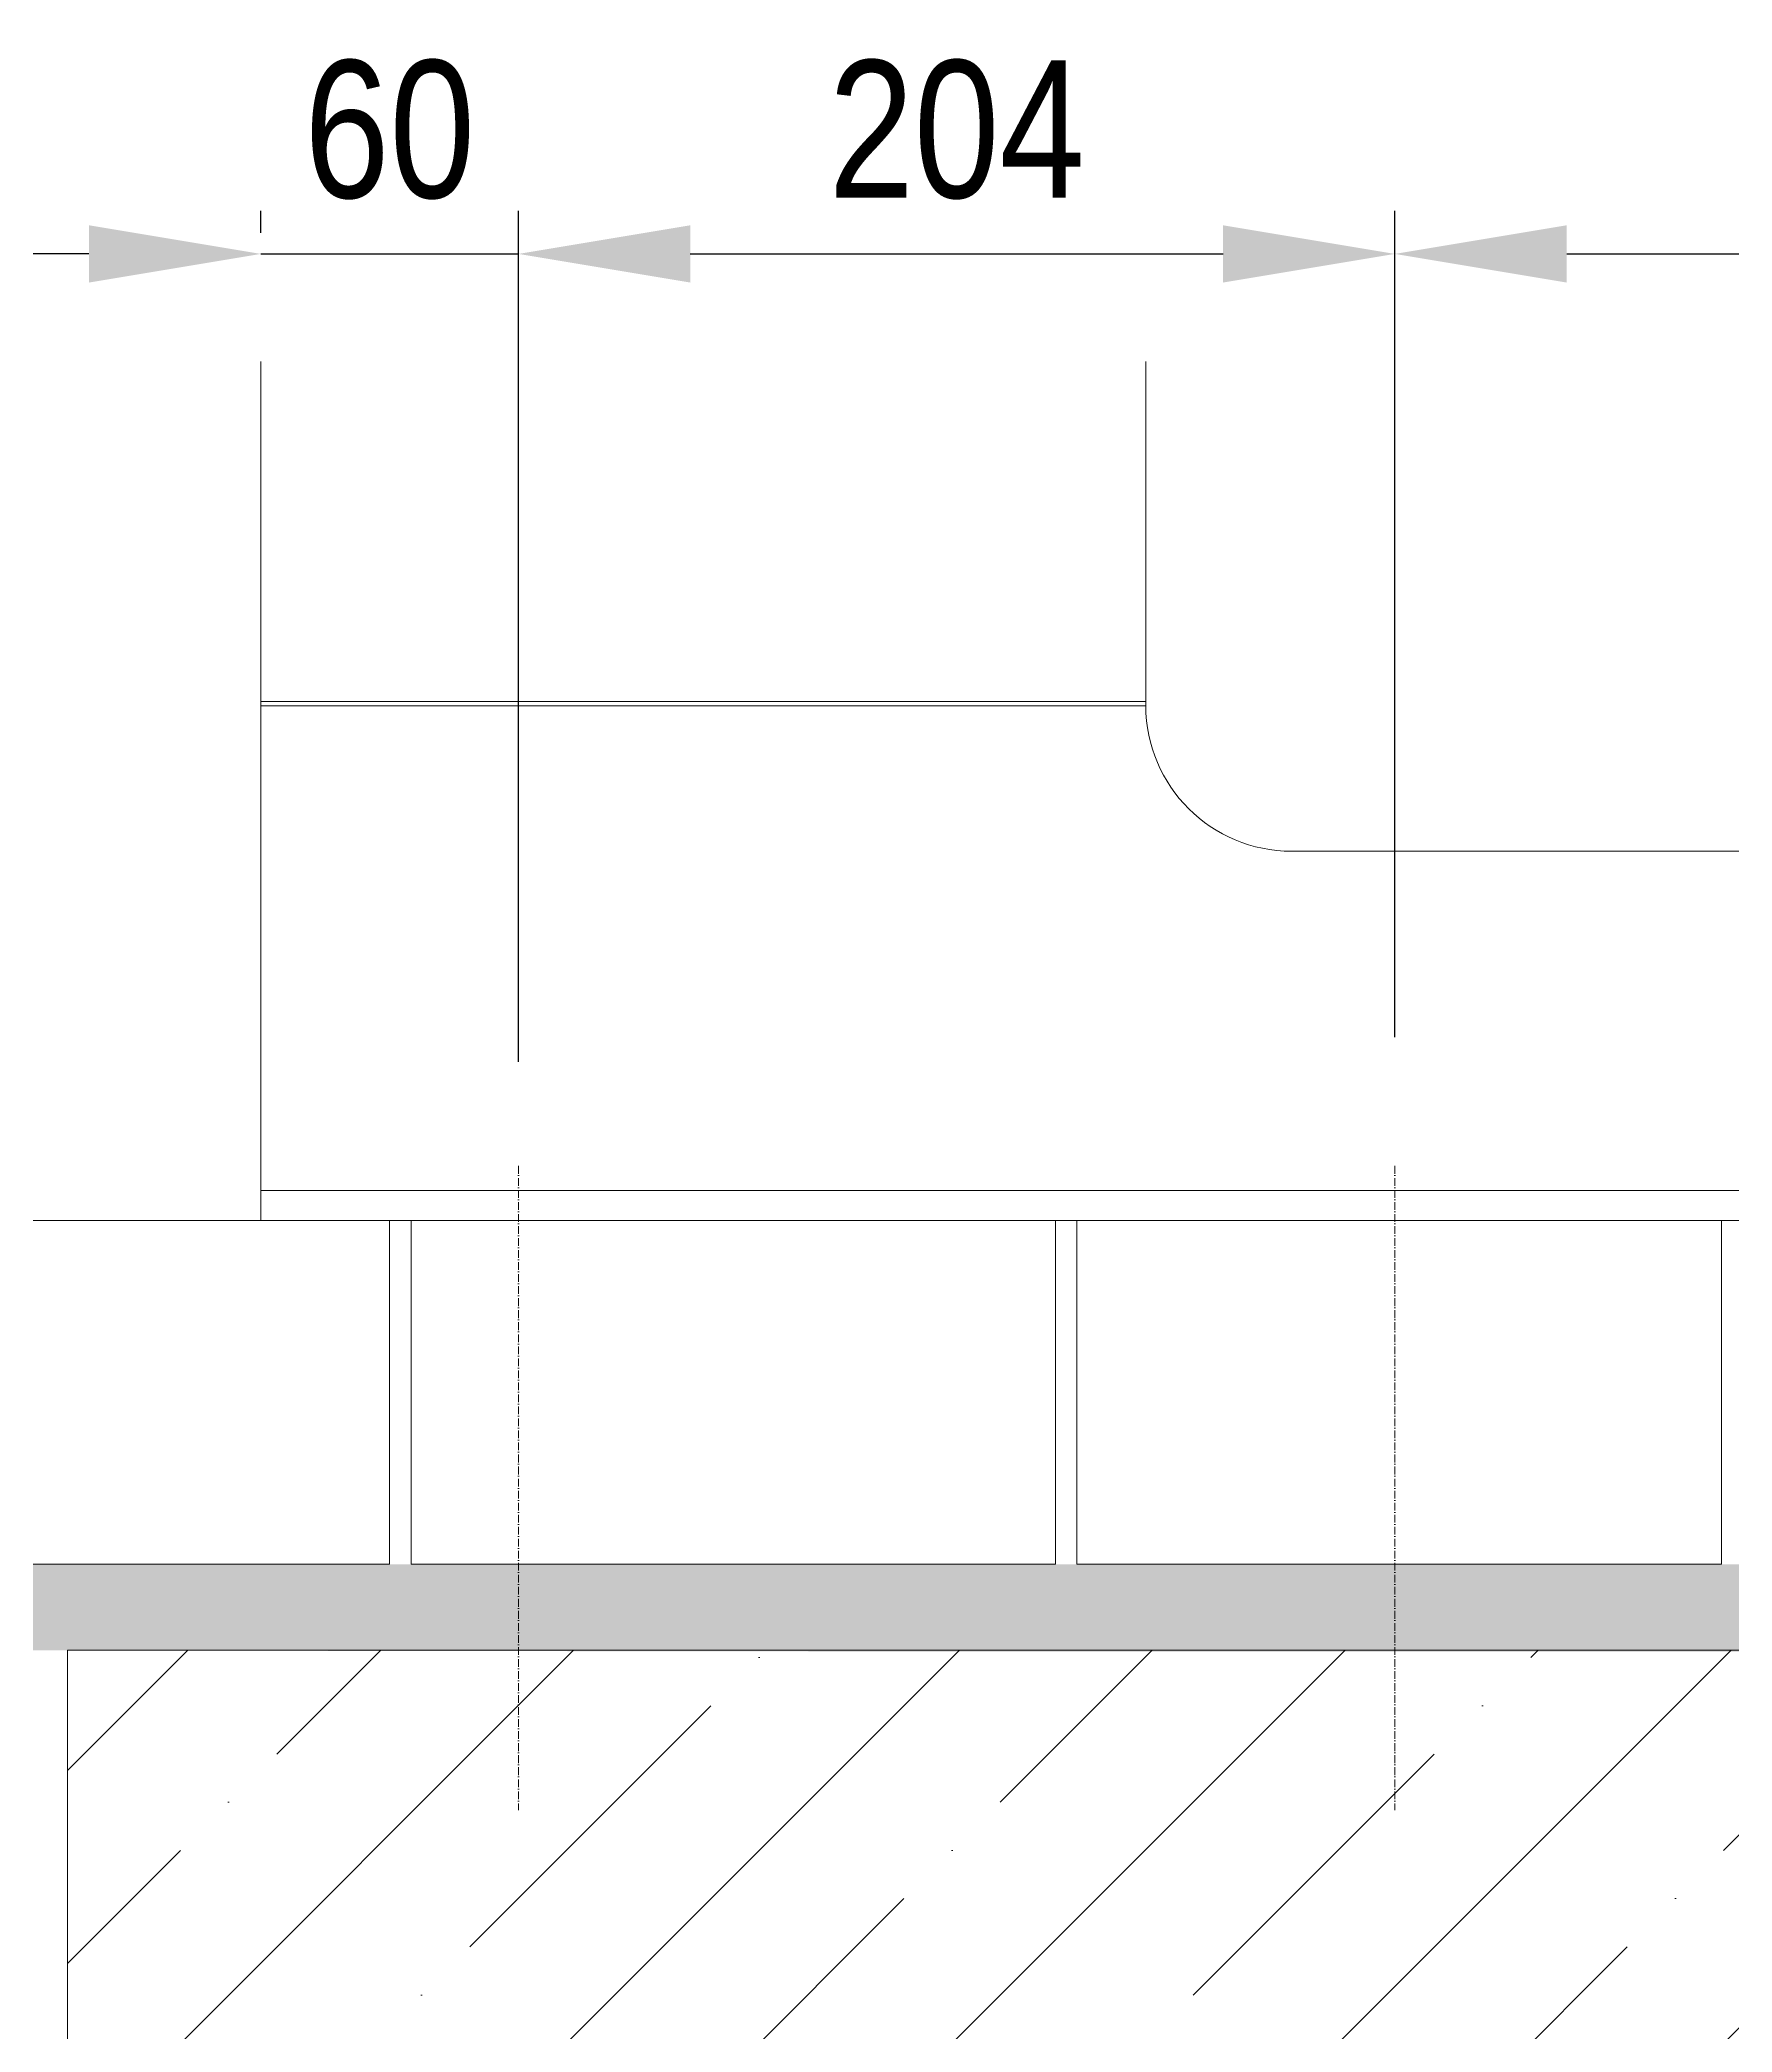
# Model space of a CAD drawing. Header units: millimetres. Extents: x 22162 to 28102, y 3160 to 7360.
# Drawn here: x 23131.4 to 23525.3, y 5286.7 to 5750.5 of the extents above; entities that cross this region are included whole.
import ezdxf

# ---------------------------------------------------------------- set-up
doc = ezdxf.new("R2010")
doc.units = ezdxf.units.MM
doc.header["$LTSCALE"] = 0.3
doc.linetypes.add('ACAD_ISO10W100', pattern=[18.5, 12, -3, 0.5, -3])
doc.linetypes.add('INCONTINUOUS', pattern=[200000.001, 200000, -0.001])
doc.layers.add('KOTY', color=3, linetype='INCONTINUOUS', lineweight=9)
doc.layers.add('OSY', color=7, linetype='ACAD_ISO10W100', lineweight=15)
doc.layers.add('SRAFY', color=7, linetype='Continuous', lineweight=9, true_color=0x5b5b5b)
doc.styles.add('SEACAD_Arial', font='arial.ttf', dxfattribs={"width": 0.8})
doc.dimstyles.new('ISO-25', dxfattribs={"dimtxt": 1.6, "dimasz": 2, "dimexe": 0.5, "dimexo": 1.5, "dimtad": 1, "dimdec": 0, "dimtxsty": 'SEACAD_Arial', "dimcen": 2, "dimadec": 0, "dimazin": 0, "dimtfac": 1, "dimtdec": 0, "dimtmove": 0, "dimatfit": 3, "dimfxl": 1, "dimarcsym": 0})

# ---------------------------------------------------------------- blocks, each defined once
blk = doc.blocks.new('*D154')
at = {"layer": 'Defpoints', "color": 0, "transparency": 16777216}
for p in [(23137.83, 5375.64), (22934.83, 5075.64), (23137.83, 5075.64)]:
    blk.add_point(p, dxfattribs=at)
at = {"layer": 'KOTY', "color": 0, "lineweight": -2, "transparency": 16777216}
for p, q in [((23107.83, 5375.64), (22924.83, 5375.64)), ((22934.83, 5335.64), (22934.83, 5115.64)), ((23107.83, 5075.64), (22924.83, 5075.64))]:
    blk.add_line(p, q, dxfattribs=at)
at = {"layer": 'KOTY', "color": 0, "transparency": 16777216}
for points in [[(22941.49, 5335.64), (22928.16, 5335.64), (22934.83, 5375.64)], [(22928.16, 5115.64), (22941.49, 5115.64), (22934.83, 5075.64)]]:
    blk.add_solid(points, dxfattribs=at)
at = {"layer": 'KOTY', "color": 0, "transparency": 16777216, "insert": (22905.99, 5225.64), "char_height": 32, "attachment_point": 5, "rotation": 90, "style": 'SEACAD_Arial'}
blk.add_mtext('300', dxfattribs=at)
blk = doc.blocks.new('*D158')
at = {"layer": 'Defpoints', "color": 0, "transparency": 16777216}
for p in [(23862.83, 5700.71), (23446.83, 5488.37), (23862.83, 5482.64)]:
    blk.add_point(p, dxfattribs=at)
at = {"layer": 'KOTY', "color": 0, "lineweight": -2, "transparency": 16777216}
for p, q in [((23446.83, 5518.37), (23446.83, 5710.71)), ((23862.83, 5512.64), (23862.83, 5710.71)), ((23486.83, 5700.71), (23822.83, 5700.71))]:
    blk.add_line(p, q, dxfattribs=at)
at = {"layer": 'KOTY', "color": 0, "transparency": 16777216}
for points in [[(23486.83, 5707.38), (23486.83, 5694.04), (23446.83, 5700.71)], [(23822.83, 5707.38), (23822.83, 5694.04), (23862.83, 5700.71)]]:
    blk.add_solid(points, dxfattribs=at)
at = {"layer": 'KOTY', "color": 0, "transparency": 16777216, "insert": (23654.83, 5729.55), "char_height": 32, "attachment_point": 5, "style": 'SEACAD_Arial'}
blk.add_mtext('416', dxfattribs=at)
blk = doc.blocks.new('*D157')
at = {"layer": 'Defpoints', "color": 0, "transparency": 16777216}
for p in [(23242.83, 5700.71), (23182.83, 5675.64), (23242.83, 5488.37)]:
    blk.add_point(p, dxfattribs=at)
at = {"layer": 'KOTY', "color": 0, "lineweight": -2, "transparency": 16777216}
for p, q in [((23182.83, 5705.64), (23182.83, 5710.71)), ((23242.83, 5518.37), (23242.83, 5710.71)), ((23142.83, 5700.71), (23102.83, 5700.71)), ((23182.83, 5700.71), (23242.83, 5700.71)), ((23282.83, 5700.71), (23322.83, 5700.71))]:
    blk.add_line(p, q, dxfattribs=at)
at = {"layer": 'KOTY', "color": 0, "transparency": 16777216}
for points in [[(23142.83, 5707.38), (23142.83, 5694.04), (23182.83, 5700.71)], [(23282.83, 5707.38), (23282.83, 5694.04), (23242.83, 5700.71)]]:
    blk.add_solid(points, dxfattribs=at)
at = {"layer": 'KOTY', "color": 0, "transparency": 16777216, "insert": (23212.83, 5729.55), "char_height": 32, "attachment_point": 5, "style": 'SEACAD_Arial'}
blk.add_mtext('60', dxfattribs=at)
blk = doc.blocks.new('*D161')
at = {"layer": 'Defpoints', "color": 0, "transparency": 16777216}
for p in [(23446.83, 5700.71), (23446.83, 5488.37), (23242.83, 5482.64)]:
    blk.add_point(p, dxfattribs=at)
at = {"layer": 'KOTY', "color": 0, "lineweight": -2, "transparency": 16777216}
for p, q in [((23242.83, 5512.64), (23242.83, 5710.71)), ((23446.83, 5518.37), (23446.83, 5710.71)), ((23282.83, 5700.71), (23406.83, 5700.71))]:
    blk.add_line(p, q, dxfattribs=at)
at = {"layer": 'KOTY', "color": 0, "transparency": 16777216}
for points in [[(23282.83, 5707.38), (23282.83, 5694.04), (23242.83, 5700.71)], [(23406.83, 5707.38), (23406.83, 5694.04), (23446.83, 5700.71)]]:
    blk.add_solid(points, dxfattribs=at)
at = {"layer": 'KOTY', "color": 0, "transparency": 16777216, "insert": (23344.83, 5729.55), "char_height": 32, "attachment_point": 5, "style": 'SEACAD_Arial'}
blk.add_mtext('204', dxfattribs=at)

msp = doc.modelspace()

# ---------------------------------------------------------------- hatches: boundary and pattern name
at = {"layer": 'SRAFY'}
h = msp.add_hatch(dxfattribs=at)
h.set_pattern_fill('AR-SAND', color=256, scale=0.5)
h.set_pattern_definition([(37.5, (16527.381, 160.982), (-0.800016, 24.47066), [0, -19.304, 0, -21.59, 0, -20.6375]), (7.5, (16527.38, 160.982), (22.47616, 35.84126), [0, -10.414, 0, -17.399, 0, -6.6675]), (327.5, (16511.76, 160.982), (39.54962, 0.07186), [0, -6.35, 0, -22.86, 0, -29.845]), (317.5, (16511.76, 160.982), (38.17782, 11.14647), [0, -3.175, 0, -14.986, 0, -17.145])])
h.paths.add_polyline_path([(23062.83, 5395.64), (23062.83, 5375.68), (23093.36, 5375.64), (23213.33, 5375.47), (23213.33, 5395.64)])
h.paths.add_polyline_path([(24142.83, 5375.29), (24142.83, 5395.64), (23213.33, 5395.64), (23213.33, 5375.47), (23343.33, 5375.29)])
h = msp.add_hatch(dxfattribs=at)
h.set_pattern_fill('ANSI35', color=256, scale=10, style=0)
h.set_pattern_definition([(45, (-296.82, 1130.71), (-44.90128, 44.90128), []), (45, (-251.92, 1130.71), (-44.90128, 44.90128), [79.375, -15.875, 0, -15.875])])
h.paths.add_polyline_path([(23137.83, 5375.64), (24067.83, 5375.64), (24067.83, 5075.64), (23137.83, 5075.64)])

# ---------------------------------------------------------------- linework, layer by layer
at = {"color": 7, "linetype": 'Continuous', "lineweight": 15}
for p, q in [((23182.83, 5596.48), (23182.83, 5675.64)), ((23388.83, 5675.64), (23388.83, 5596.48)), ((23182.83, 5596.48), (23182.83, 5595.51)), ((23388.83, 5596.48), (23182.83, 5596.48)), ((23388.83, 5595.51), (23182.83, 5595.51)), ((23182.83, 5482.64), (23182.83, 5595.51)), ((23388.83, 5596), (23388.83, 5596.48)), ((23388.83, 5595.51), (23388.83, 5596)), ((23422.83, 5561.64), (23678.83, 5561.64)), ((23182.83, 5482.64), (24022.83, 5482.64)), ((23182.83, 5475.64), (23182.83, 5482.64)), ((24022.83, 5475.64), (23182.83, 5475.64))]:
    msp.add_line(p, q, dxfattribs=at)
msp.add_arc((23422.83, 5595.64), 34, 180.2249, 270, dxfattribs=at)
at = {"layer": 'OSY', "ltscale": 0.5}
for p, q in [((23242.83, 5488.37), (23242.83, 5338.37)), ((23446.83, 5488.37), (23446.83, 5338.37))]:
    msp.add_line(p, q, dxfattribs=at)
at = {"layer": 'SRAFY', "linetype": 'Continuous'}
for p, q in [((23212.83, 5475.64), (23062.83, 5475.64)), ((23212.83, 5395.64), (23212.83, 5475.64)), ((23367.83, 5475.64), (23217.83, 5475.64)), ((23217.83, 5475.64), (23217.83, 5395.64)), ((23367.83, 5395.64), (23367.83, 5475.64)), ((23522.83, 5475.64), (23372.83, 5475.64)), ((23372.83, 5475.64), (23372.83, 5395.64)), ((23522.83, 5395.64), (23522.83, 5475.64)), ((23062.83, 5395.64), (23212.83, 5395.64)), ((23217.83, 5395.64), (23367.83, 5395.64)), ((23372.83, 5395.64), (23522.83, 5395.64))]:
    msp.add_line(p, q, dxfattribs=at)
at = {"layer": 'SRAFY'}
msp.add_lwpolyline([(23137.83, 5375.64), (24067.83, 5375.64), (24067.83, 5075.64), (23137.83, 5075.64)], close=True, dxfattribs=at)

# ---------------------------------------------------------------- dimensions: what is measured, and where the dimension line sits
at = {"layer": 'KOTY'}
for base, p1, p2, picture, middle in [((23242.83, 5700.71), (23182.83, 5675.64), (23242.83, 5488.37), '*D157', (23212.83, 5700.71)), ((23446.83, 5700.71), (23242.83, 5482.64), (23446.83, 5488.37), '*D161', (23344.83, 5700.71))]:
    dim = msp.add_linear_dim(base=base, p1=p1, p2=p2, angle=180, dimstyle='ISO-25', override={"dimsah": 1}, dxfattribs=at)
    dim.commit()
    dim.dimension.update_dxf_attribs({"geometry": picture, "text_midpoint": middle, "dimtype": 160})
for base, p1, p2, angle, picture, middle in [((23862.83, 5700.71), (23446.83, 5488.37), (23862.83, 5482.64), 0, '*D158', (23654.83, 5729.55)), ((22934.83, 5075.64), (23137.83, 5375.64), (23137.83, 5075.64), 90, '*D154', (22905.99, 5225.64))]:
    dim = msp.add_linear_dim(base=base, p1=p1, p2=p2, angle=angle, dimstyle='ISO-25', override={"dimlfac": 1, "dimtxsty": 'SEACAD_Arial', "dimsah": 1, "dimtolj": 0}, dxfattribs=at)
    dim.commit()
    dim.dimension.update_dxf_attribs({"geometry": picture, "text_midpoint": middle})

doc.saveas('drawing.dxf')
